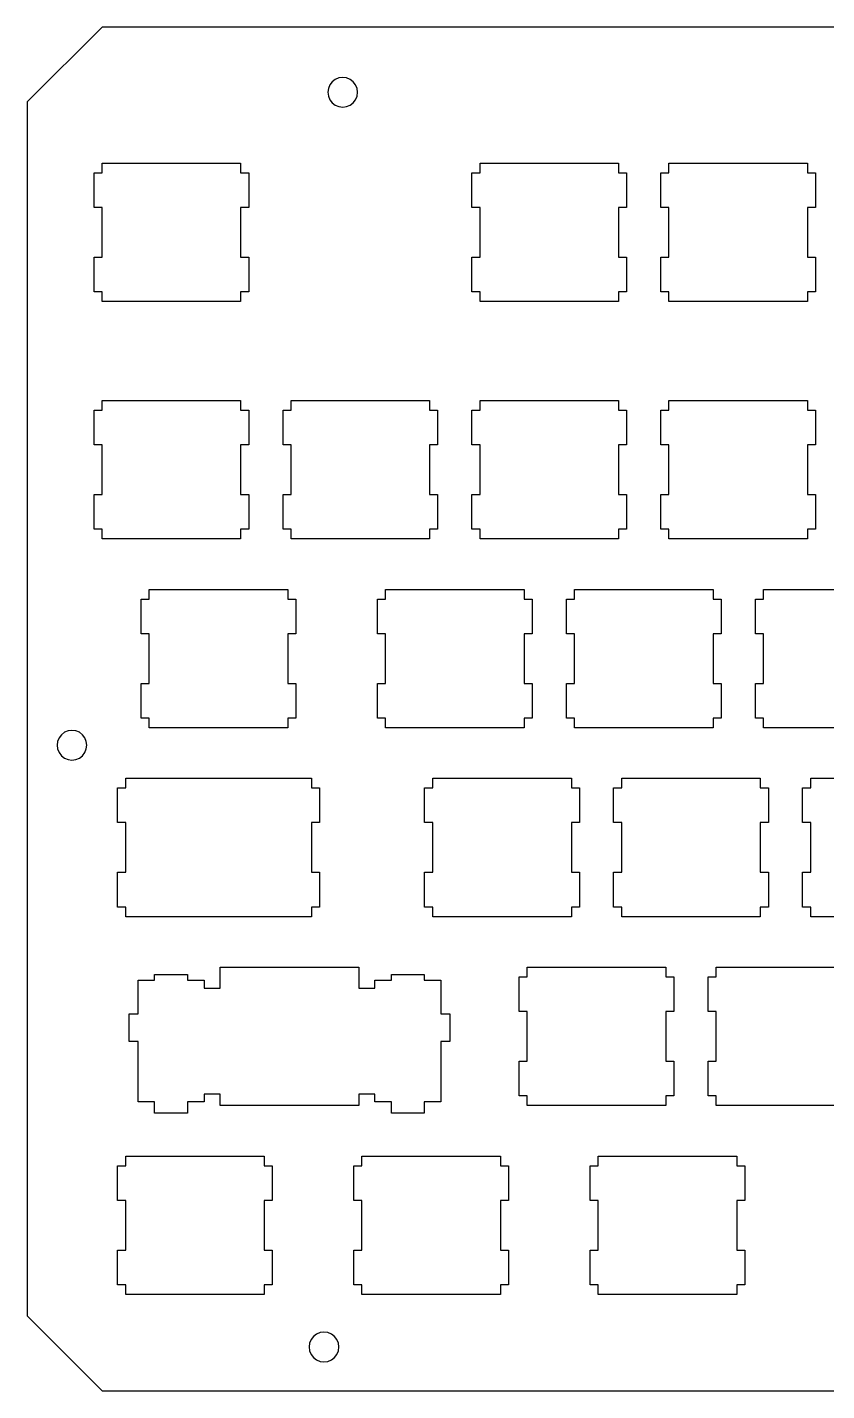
# Model space of a CAD drawing. Extents: x -203 to 157, y 44 to 365.
# Drawn here: x -202.9 to -122.3, y 44.1 to 181.6 of the extents above; entities that cross this region are included whole.
import ezdxf

# ---------------------------------------------------------------- set-up
doc = ezdxf.new("R2010")
doc.units = 0
doc.layers.get('0').update_dxf_attribs({"linetype": 'CONTINUOUS'})

msp = doc.modelspace()

# ---------------------------------------------------------------- linework, layer by layer
for p, q in [((-195.32, 181.58), (-202.86, 174.04)), ((147.58, 181.58), (-195.32, 181.58)), ((-172.12, 176.08), (-172.36, 175.77)), ((-171.81, 176.32), (-172.12, 176.08)), ((-171.45, 176.47), (-171.81, 176.32)), ((-171.06, 176.52), (-171.45, 176.47)), ((-170.67, 176.47), (-171.06, 176.52)), ((-170.31, 176.32), (-170.67, 176.47)), ((-170, 176.08), (-170.31, 176.32)), ((-169.76, 175.77), (-170, 176.08)), ((-172.51, 175.41), (-172.56, 175.02)), ((-172.56, 175.02), (-172.51, 174.63)), ((-172.36, 175.77), (-172.51, 175.41)), ((-169.61, 175.41), (-169.76, 175.77)), ((-169.56, 175.02), (-169.61, 175.41)), ((-169.61, 174.63), (-169.56, 175.02)), ((-202.86, 174.04), (-202.86, 51.61)), ((-172.51, 174.63), (-172.36, 174.27)), ((-172.36, 174.27), (-172.12, 173.96)), ((-172.12, 173.96), (-171.81, 173.72)), ((-171.81, 173.72), (-171.45, 173.57)), ((-171.45, 173.57), (-171.06, 173.52)), ((-171.06, 173.52), (-170.67, 173.57)), ((-170.67, 173.57), (-170.31, 173.72)), ((-170.31, 173.72), (-170, 173.96)), ((-170, 173.96), (-169.76, 174.27)), ((-169.76, 174.27), (-169.61, 174.63)), ((-195.32, 166.9), (-195.32, 167.88)), ((-195.32, 167.88), (-181.35, 167.88)), ((-181.35, 167.88), (-181.35, 166.9)), ((-157.22, 167.88), (-143.25, 167.88)), ((-157.22, 166.9), (-157.22, 167.88)), ((-143.25, 167.88), (-143.25, 166.9)), ((-138.17, 167.88), (-124.2, 167.88)), ((-138.17, 166.9), (-138.17, 167.88)), ((-124.2, 167.88), (-124.2, 166.9)), ((-196.13, 166.9), (-195.32, 166.9)), ((-196.13, 163.4), (-196.13, 166.9)), ((-181.35, 166.9), (-180.54, 166.9)), ((-180.54, 166.9), (-180.54, 163.4)), ((-158.03, 163.4), (-158.03, 166.9)), ((-158.03, 166.9), (-157.22, 166.9)), ((-143.25, 166.9), (-142.44, 166.9)), ((-142.44, 166.9), (-142.44, 163.4)), ((-138.98, 166.9), (-138.17, 166.9)), ((-138.98, 163.4), (-138.98, 166.9)), ((-124.2, 166.9), (-123.39, 166.9)), ((-123.39, 166.9), (-123.39, 163.4)), ((-195.32, 163.4), (-196.13, 163.4)), ((-195.32, 158.39), (-195.32, 163.4)), ((-181.35, 163.4), (-181.35, 158.39)), ((-180.54, 163.4), (-181.35, 163.4)), ((-157.22, 163.4), (-158.03, 163.4)), ((-157.22, 158.39), (-157.22, 163.4)), ((-142.44, 163.4), (-143.25, 163.4)), ((-143.25, 163.4), (-143.25, 158.39)), ((-138.17, 163.4), (-138.98, 163.4)), ((-138.17, 158.39), (-138.17, 163.4)), ((-124.2, 163.4), (-124.2, 158.39)), ((-123.39, 163.4), (-124.2, 163.4)), ((-196.13, 158.39), (-195.32, 158.39)), ((-196.13, 154.89), (-196.13, 158.39)), ((-181.35, 158.39), (-180.54, 158.39)), ((-180.54, 158.39), (-180.54, 154.89)), ((-158.03, 154.89), (-158.03, 158.39)), ((-158.03, 158.39), (-157.22, 158.39)), ((-143.25, 158.39), (-142.44, 158.39)), ((-142.44, 158.39), (-142.44, 154.89)), ((-138.98, 154.89), (-138.98, 158.39)), ((-138.98, 158.39), (-138.17, 158.39)), ((-124.2, 158.39), (-123.39, 158.39)), ((-123.39, 158.39), (-123.39, 154.89)), ((-195.32, 154.89), (-196.13, 154.89)), ((-195.32, 153.91), (-195.32, 154.89)), ((-180.54, 154.89), (-181.35, 154.89)), ((-181.35, 154.89), (-181.35, 153.91)), ((-157.22, 154.89), (-158.03, 154.89)), ((-157.22, 153.91), (-157.22, 154.89)), ((-142.44, 154.89), (-143.25, 154.89)), ((-143.25, 154.89), (-143.25, 153.91)), ((-138.17, 154.89), (-138.98, 154.89)), ((-138.17, 153.91), (-138.17, 154.89)), ((-123.39, 154.89), (-124.2, 154.89)), ((-124.2, 154.89), (-124.2, 153.91)), ((-181.35, 153.91), (-195.32, 153.91)), ((-143.25, 153.91), (-157.22, 153.91)), ((-124.2, 153.91), (-138.17, 153.91)), ((-195.32, 142.96), (-195.32, 143.94)), ((-195.32, 143.94), (-181.35, 143.94)), ((-181.35, 143.94), (-181.35, 142.96)), ((-176.27, 143.94), (-162.3, 143.94)), ((-176.27, 142.96), (-176.27, 143.94)), ((-162.3, 143.94), (-162.3, 142.96)), ((-157.22, 142.96), (-157.22, 143.94)), ((-157.22, 143.94), (-143.25, 143.94)), ((-143.25, 143.94), (-143.25, 142.96)), ((-138.17, 143.94), (-124.2, 143.94)), ((-138.17, 142.96), (-138.17, 143.94)), ((-124.2, 143.94), (-124.2, 142.96)), ((-196.13, 139.46), (-196.13, 142.96)), ((-196.13, 142.96), (-195.32, 142.96)), ((-181.35, 142.96), (-180.54, 142.96)), ((-180.54, 142.96), (-180.54, 139.46)), ((-177.08, 142.96), (-176.27, 142.96)), ((-177.08, 139.46), (-177.08, 142.96)), ((-162.3, 142.96), (-161.49, 142.96)), ((-161.49, 142.96), (-161.49, 139.46)), ((-158.03, 142.96), (-157.22, 142.96)), ((-158.03, 139.46), (-158.03, 142.96)), ((-143.25, 142.96), (-142.44, 142.96)), ((-142.44, 142.96), (-142.44, 139.46)), ((-138.98, 142.96), (-138.17, 142.96)), ((-138.98, 139.46), (-138.98, 142.96)), ((-124.2, 142.96), (-123.39, 142.96)), ((-123.39, 142.96), (-123.39, 139.46)), ((-195.32, 139.46), (-196.13, 139.46)), ((-195.32, 134.45), (-195.32, 139.46)), ((-180.54, 139.46), (-181.35, 139.46)), ((-181.35, 139.46), (-181.35, 134.45)), ((-176.27, 139.46), (-177.08, 139.46)), ((-176.27, 134.45), (-176.27, 139.46)), ((-161.49, 139.46), (-162.3, 139.46)), ((-162.3, 139.46), (-162.3, 134.45)), ((-157.22, 139.46), (-158.03, 139.46)), ((-157.22, 134.45), (-157.22, 139.46)), ((-143.25, 139.46), (-143.25, 134.45)), ((-142.44, 139.46), (-143.25, 139.46)), ((-138.17, 139.46), (-138.98, 139.46)), ((-138.17, 134.45), (-138.17, 139.46)), ((-124.2, 139.46), (-124.2, 134.45)), ((-123.39, 139.46), (-124.2, 139.46)), ((-196.13, 134.45), (-195.32, 134.45)), ((-196.13, 130.95), (-196.13, 134.45)), ((-181.35, 134.45), (-180.54, 134.45)), ((-180.54, 134.45), (-180.54, 130.95)), ((-177.08, 130.95), (-177.08, 134.45)), ((-177.08, 134.45), (-176.27, 134.45)), ((-162.3, 134.45), (-161.49, 134.45)), ((-161.49, 134.45), (-161.49, 130.95)), ((-158.03, 134.45), (-157.22, 134.45)), ((-158.03, 130.95), (-158.03, 134.45)), ((-143.25, 134.45), (-142.44, 134.45)), ((-142.44, 134.45), (-142.44, 130.95)), ((-138.98, 130.95), (-138.98, 134.45)), ((-138.98, 134.45), (-138.17, 134.45)), ((-124.2, 134.45), (-123.39, 134.45)), ((-123.39, 134.45), (-123.39, 130.95)), ((-195.32, 130.95), (-196.13, 130.95)), ((-195.32, 129.97), (-195.32, 130.95)), ((-180.54, 130.95), (-181.35, 130.95)), ((-181.35, 130.95), (-181.35, 129.97)), ((-176.27, 130.95), (-177.08, 130.95)), ((-176.27, 129.97), (-176.27, 130.95)), ((-161.49, 130.95), (-162.3, 130.95)), ((-162.3, 130.95), (-162.3, 129.97)), ((-157.22, 130.95), (-158.03, 130.95)), ((-157.22, 129.97), (-157.22, 130.95)), ((-143.25, 130.95), (-143.25, 129.97)), ((-142.44, 130.95), (-143.25, 130.95)), ((-138.17, 130.95), (-138.98, 130.95)), ((-138.17, 129.97), (-138.17, 130.95)), ((-124.2, 130.95), (-124.2, 129.97)), ((-123.39, 130.95), (-124.2, 130.95)), ((-181.35, 129.97), (-195.32, 129.97)), ((-162.3, 129.97), (-176.27, 129.97)), ((-143.25, 129.97), (-157.22, 129.97)), ((-124.2, 129.97), (-138.17, 129.97)), ((-191.37, 120.41), (-191.37, 123.91)), ((-191.37, 123.91), (-190.56, 123.91)), ((-190.56, 124.89), (-176.59, 124.89)), ((-190.56, 123.91), (-190.56, 124.89)), ((-176.59, 124.89), (-176.59, 123.91)), ((-176.59, 123.91), (-175.78, 123.91)), ((-175.78, 123.91), (-175.78, 120.41)), ((-167.56, 120.41), (-167.56, 123.91)), ((-167.56, 123.91), (-166.75, 123.91)), ((-166.75, 123.91), (-166.75, 124.89)), ((-166.75, 124.89), (-152.78, 124.89)), ((-152.78, 124.89), (-152.78, 123.91)), ((-152.78, 123.91), (-151.96, 123.91)), ((-151.96, 123.91), (-151.96, 120.41)), ((-148.51, 120.41), (-148.51, 123.91)), ((-148.51, 123.91), (-147.7, 123.91)), ((-147.7, 124.89), (-133.73, 124.89)), ((-147.7, 123.91), (-147.7, 124.89)), ((-133.73, 124.89), (-133.73, 123.91)), ((-133.73, 123.91), (-132.91, 123.91)), ((-132.91, 123.91), (-132.91, 120.41)), ((-129.46, 120.41), (-129.46, 123.91)), ((-129.46, 123.91), (-128.65, 123.91)), ((-128.65, 124.89), (-114.68, 124.89)), ((-128.65, 123.91), (-128.65, 124.89)), ((-190.56, 120.41), (-191.37, 120.41)), ((-190.56, 115.4), (-190.56, 120.41)), ((-175.78, 120.41), (-176.59, 120.41)), ((-176.59, 120.41), (-176.59, 115.4)), ((-166.75, 120.41), (-167.56, 120.41)), ((-166.75, 115.4), (-166.75, 120.41)), ((-151.96, 120.41), (-152.78, 120.41)), ((-152.78, 120.41), (-152.78, 115.4)), ((-147.7, 120.41), (-148.51, 120.41)), ((-147.7, 115.4), (-147.7, 120.41)), ((-133.73, 120.41), (-133.73, 115.4)), ((-132.91, 120.41), (-133.73, 120.41)), ((-128.65, 120.41), (-129.46, 120.41)), ((-128.65, 115.4), (-128.65, 120.41)), ((-191.37, 111.9), (-191.37, 115.4)), ((-191.37, 115.4), (-190.56, 115.4)), ((-176.59, 115.4), (-175.78, 115.4)), ((-175.78, 115.4), (-175.78, 111.9)), ((-167.56, 115.4), (-166.75, 115.4)), ((-167.56, 111.9), (-167.56, 115.4)), ((-152.78, 115.4), (-151.96, 115.4)), ((-151.96, 115.4), (-151.96, 111.9)), ((-148.51, 115.4), (-147.7, 115.4)), ((-148.51, 111.9), (-148.51, 115.4)), ((-133.73, 115.4), (-132.91, 115.4)), ((-132.91, 115.4), (-132.91, 111.9)), ((-129.46, 111.9), (-129.46, 115.4)), ((-129.46, 115.4), (-128.65, 115.4)), ((-190.56, 111.9), (-191.37, 111.9)), ((-190.56, 110.92), (-190.56, 111.9)), ((-176.59, 111.9), (-176.59, 110.92)), ((-175.78, 111.9), (-176.59, 111.9)), ((-166.75, 111.9), (-167.56, 111.9)), ((-166.75, 110.92), (-166.75, 111.9)), ((-151.96, 111.9), (-152.78, 111.9)), ((-152.78, 111.9), (-152.78, 110.92)), ((-147.7, 111.9), (-148.51, 111.9)), ((-147.7, 110.92), (-147.7, 111.9)), ((-133.73, 111.9), (-133.73, 110.92)), ((-132.91, 111.9), (-133.73, 111.9)), ((-128.65, 111.9), (-129.46, 111.9)), ((-128.65, 110.92), (-128.65, 111.9)), ((-199.42, 110.23), (-199.66, 109.92)), ((-199.11, 110.47), (-199.42, 110.23)), ((-198.75, 110.62), (-199.11, 110.47)), ((-198.36, 110.67), (-198.75, 110.62)), ((-197.97, 110.62), (-198.36, 110.67)), ((-197.61, 110.47), (-197.97, 110.62)), ((-197.3, 110.23), (-197.61, 110.47)), ((-197.06, 109.92), (-197.3, 110.23)), ((-176.59, 110.92), (-190.56, 110.92)), ((-152.78, 110.92), (-166.75, 110.92)), ((-133.73, 110.92), (-147.7, 110.92)), ((-114.68, 110.92), (-128.65, 110.92)), ((-199.81, 109.56), (-199.86, 109.17)), ((-199.86, 109.17), (-199.81, 108.79)), ((-199.66, 109.92), (-199.81, 109.56)), ((-199.81, 108.79), (-199.66, 108.42)), ((-196.91, 109.56), (-197.06, 109.92)), ((-197.06, 108.42), (-196.91, 108.79)), ((-196.86, 109.17), (-196.91, 109.56)), ((-196.91, 108.79), (-196.86, 109.17)), ((-199.66, 108.42), (-199.42, 108.11)), ((-199.42, 108.11), (-199.11, 107.88)), ((-199.11, 107.88), (-198.75, 107.73)), ((-198.75, 107.73), (-198.36, 107.67)), ((-198.36, 107.67), (-197.97, 107.73)), ((-197.97, 107.73), (-197.61, 107.88)), ((-197.61, 107.88), (-197.3, 108.11)), ((-197.3, 108.11), (-197.06, 108.42)), ((-193.75, 104.86), (-192.94, 104.86)), ((-193.75, 101.36), (-193.75, 104.86)), ((-192.94, 104.86), (-192.94, 105.84)), ((-192.94, 105.84), (-174.21, 105.84)), ((-174.21, 105.84), (-174.21, 104.86)), ((-174.21, 104.86), (-173.39, 104.86)), ((-173.39, 104.86), (-173.39, 101.36)), ((-162.8, 104.86), (-161.98, 104.86)), ((-162.8, 101.36), (-162.8, 104.86)), ((-161.98, 104.86), (-161.98, 105.84)), ((-161.98, 105.84), (-148.01, 105.84)), ((-148.01, 105.84), (-148.01, 104.86)), ((-148.01, 104.86), (-147.2, 104.86)), ((-147.2, 104.86), (-147.2, 101.36)), ((-143.75, 104.86), (-142.93, 104.86)), ((-143.75, 101.36), (-143.75, 104.86)), ((-142.93, 104.86), (-142.93, 105.84)), ((-142.93, 105.84), (-128.96, 105.84)), ((-128.96, 105.84), (-128.96, 104.86)), ((-128.96, 104.86), (-128.15, 104.86)), ((-128.15, 104.86), (-128.15, 101.36)), ((-124.7, 104.86), (-123.88, 104.86)), ((-124.7, 101.36), (-124.7, 104.86)), ((-123.88, 105.84), (-109.91, 105.84)), ((-123.88, 104.86), (-123.88, 105.84)), ((-192.94, 101.36), (-193.75, 101.36)), ((-192.94, 96.35), (-192.94, 101.36)), ((-174.21, 101.36), (-174.21, 96.35)), ((-173.39, 101.36), (-174.21, 101.36)), ((-161.98, 101.36), (-162.8, 101.36)), ((-161.98, 96.35), (-161.98, 101.36)), ((-147.2, 101.36), (-148.01, 101.36)), ((-148.01, 101.36), (-148.01, 96.35)), ((-142.93, 101.36), (-143.75, 101.36)), ((-142.93, 96.35), (-142.93, 101.36)), ((-128.96, 101.36), (-128.96, 96.35)), ((-128.15, 101.36), (-128.96, 101.36)), ((-123.88, 101.36), (-124.7, 101.36)), ((-123.88, 96.35), (-123.88, 101.36)), ((-193.75, 96.35), (-192.94, 96.35)), ((-193.75, 92.85), (-193.75, 96.35)), ((-174.21, 96.35), (-173.39, 96.35)), ((-173.39, 96.35), (-173.39, 92.85)), ((-162.8, 96.35), (-161.98, 96.35)), ((-162.8, 92.85), (-162.8, 96.35)), ((-148.01, 96.35), (-147.2, 96.35)), ((-147.2, 96.35), (-147.2, 92.85)), ((-143.75, 96.35), (-142.93, 96.35)), ((-143.75, 92.85), (-143.75, 96.35)), ((-128.96, 96.35), (-128.15, 96.35)), ((-128.15, 96.35), (-128.15, 92.85)), ((-124.7, 92.85), (-124.7, 96.35)), ((-124.7, 96.35), (-123.88, 96.35)), ((-192.94, 92.85), (-193.75, 92.85)), ((-192.94, 91.87), (-192.94, 92.85)), ((-174.21, 92.85), (-174.21, 91.87)), ((-173.39, 92.85), (-174.21, 92.85)), ((-161.98, 92.85), (-162.8, 92.85)), ((-161.98, 91.87), (-161.98, 92.85)), ((-147.2, 92.85), (-148.01, 92.85)), ((-148.01, 92.85), (-148.01, 91.87)), ((-142.93, 92.85), (-143.75, 92.85)), ((-142.93, 91.87), (-142.93, 92.85)), ((-128.15, 92.85), (-128.96, 92.85)), ((-128.96, 92.85), (-128.96, 91.87)), ((-123.88, 92.85), (-124.7, 92.85)), ((-123.88, 91.87), (-123.88, 92.85)), ((-174.21, 91.87), (-192.94, 91.87)), ((-148.01, 91.87), (-161.98, 91.87)), ((-128.96, 91.87), (-142.93, 91.87)), ((-109.91, 91.87), (-123.88, 91.87)), ((-183.41, 84.68), (-183.41, 86.79)), ((-183.41, 86.79), (-169.44, 86.79)), ((-169.44, 86.79), (-169.44, 84.68)), ((-152.46, 86.79), (-138.49, 86.79)), ((-152.46, 85.81), (-152.46, 86.79)), ((-138.49, 86.79), (-138.49, 85.81)), ((-133.41, 85.81), (-133.41, 86.79)), ((-133.41, 86.79), (-119.44, 86.79)), ((-191.69, 82.09), (-191.69, 85.49)), ((-191.69, 85.49), (-190.02, 85.49)), ((-190.02, 86.03), (-186.72, 86.03)), ((-190.02, 85.49), (-190.02, 86.03)), ((-186.72, 86.03), (-186.72, 85.49)), ((-186.72, 85.49), (-185.04, 85.49)), ((-185.04, 85.49), (-185.04, 84.68)), ((-167.82, 85.49), (-166.14, 85.49)), ((-167.82, 84.68), (-167.82, 85.49)), ((-166.14, 86.03), (-162.84, 86.03)), ((-166.14, 85.49), (-166.14, 86.03)), ((-162.84, 86.03), (-162.84, 85.49)), ((-162.84, 85.49), (-161.16, 85.49)), ((-161.16, 85.49), (-161.16, 82.09)), ((-153.27, 85.81), (-152.46, 85.81)), ((-153.27, 82.31), (-153.27, 85.81)), ((-138.49, 85.81), (-137.68, 85.81)), ((-137.68, 85.81), (-137.68, 82.31)), ((-134.22, 82.31), (-134.22, 85.81)), ((-134.22, 85.81), (-133.41, 85.81)), ((-185.04, 84.68), (-183.41, 84.68)), ((-169.44, 84.68), (-167.82, 84.68)), ((-192.58, 79.29), (-192.58, 82.09)), ((-192.58, 82.09), (-191.69, 82.09)), ((-161.16, 82.09), (-160.27, 82.09)), ((-160.27, 82.09), (-160.27, 79.29)), ((-152.46, 82.31), (-153.27, 82.31)), ((-152.46, 77.3), (-152.46, 82.31)), ((-137.68, 82.31), (-138.49, 82.31)), ((-138.49, 82.31), (-138.49, 77.3)), ((-133.41, 82.31), (-134.22, 82.31)), ((-133.41, 77.3), (-133.41, 82.31)), ((-191.69, 79.29), (-192.58, 79.29)), ((-191.69, 73.2), (-191.69, 79.29)), ((-160.27, 79.29), (-161.16, 79.29)), ((-161.16, 79.29), (-161.16, 73.2)), ((-153.27, 77.3), (-152.46, 77.3)), ((-153.27, 73.8), (-153.27, 77.3)), ((-138.49, 77.3), (-137.68, 77.3)), ((-137.68, 77.3), (-137.68, 73.8)), ((-134.22, 77.3), (-133.41, 77.3)), ((-134.22, 73.8), (-134.22, 77.3)), ((-190.02, 73.2), (-191.69, 73.2)), ((-190.02, 72.06), (-190.02, 73.2)), ((-185.04, 73.2), (-186.72, 73.2)), ((-186.72, 73.2), (-186.72, 72.06)), ((-183.41, 73.99), (-185.04, 73.99)), ((-185.04, 73.99), (-185.04, 73.2)), ((-183.41, 72.82), (-183.41, 73.99)), ((-167.82, 73.99), (-169.44, 73.99)), ((-169.44, 73.99), (-169.44, 72.82)), ((-167.82, 73.2), (-167.82, 73.99)), ((-166.14, 73.2), (-167.82, 73.2)), ((-166.14, 72.06), (-166.14, 73.2)), ((-161.16, 73.2), (-162.84, 73.2)), ((-162.84, 73.2), (-162.84, 72.06)), ((-152.46, 73.8), (-153.27, 73.8)), ((-152.46, 72.82), (-152.46, 73.8)), ((-138.49, 73.8), (-138.49, 72.82)), ((-137.68, 73.8), (-138.49, 73.8)), ((-133.41, 73.8), (-134.22, 73.8)), ((-133.41, 72.82), (-133.41, 73.8)), ((-186.72, 72.06), (-190.02, 72.06)), ((-169.44, 72.82), (-183.41, 72.82)), ((-162.84, 72.06), (-166.14, 72.06)), ((-138.49, 72.82), (-152.46, 72.82)), ((-119.44, 72.82), (-133.41, 72.82)), ((-192.94, 66.76), (-192.94, 67.74)), ((-192.94, 67.74), (-178.97, 67.74)), ((-178.97, 67.74), (-178.97, 66.76)), ((-169.13, 67.74), (-155.16, 67.74)), ((-169.13, 66.76), (-169.13, 67.74)), ((-155.16, 67.74), (-155.16, 66.76)), ((-145.31, 67.74), (-131.34, 67.74)), ((-145.31, 66.76), (-145.31, 67.74)), ((-131.34, 67.74), (-131.34, 66.76)), ((-193.75, 63.26), (-193.75, 66.76)), ((-193.75, 66.76), (-192.94, 66.76)), ((-178.97, 66.76), (-178.16, 66.76)), ((-178.16, 66.76), (-178.16, 63.26)), ((-169.94, 66.76), (-169.13, 66.76)), ((-169.94, 63.26), (-169.94, 66.76)), ((-155.16, 66.76), (-154.34, 66.76)), ((-154.34, 66.76), (-154.34, 63.26)), ((-146.13, 66.76), (-145.31, 66.76)), ((-146.13, 63.26), (-146.13, 66.76)), ((-131.34, 66.76), (-130.53, 66.76)), ((-130.53, 66.76), (-130.53, 63.26)), ((-192.94, 63.26), (-193.75, 63.26)), ((-192.94, 58.25), (-192.94, 63.26)), ((-178.97, 63.26), (-178.97, 58.25)), ((-178.16, 63.26), (-178.97, 63.26)), ((-169.13, 63.26), (-169.94, 63.26)), ((-169.13, 58.25), (-169.13, 63.26)), ((-154.34, 63.26), (-155.16, 63.26)), ((-155.16, 63.26), (-155.16, 58.25)), ((-145.31, 63.26), (-146.13, 63.26)), ((-145.31, 58.25), (-145.31, 63.26)), ((-130.53, 63.26), (-131.34, 63.26)), ((-131.34, 63.26), (-131.34, 58.25)), ((-193.75, 54.75), (-193.75, 58.25)), ((-193.75, 58.25), (-192.94, 58.25)), ((-178.97, 58.25), (-178.16, 58.25)), ((-178.16, 58.25), (-178.16, 54.75)), ((-169.94, 58.25), (-169.13, 58.25)), ((-169.94, 54.75), (-169.94, 58.25)), ((-155.16, 58.25), (-154.34, 58.25)), ((-154.34, 58.25), (-154.34, 54.75)), ((-146.13, 54.75), (-146.13, 58.25)), ((-146.13, 58.25), (-145.31, 58.25)), ((-131.34, 58.25), (-130.53, 58.25)), ((-130.53, 58.25), (-130.53, 54.75)), ((-192.94, 54.75), (-193.75, 54.75)), ((-192.94, 53.77), (-192.94, 54.75)), ((-178.97, 53.77), (-192.94, 53.77)), ((-178.16, 54.75), (-178.97, 54.75)), ((-178.97, 54.75), (-178.97, 53.77)), ((-169.13, 54.75), (-169.94, 54.75)), ((-169.13, 53.77), (-169.13, 54.75)), ((-155.16, 53.77), (-169.13, 53.77)), ((-155.16, 54.75), (-155.16, 53.77)), ((-154.34, 54.75), (-155.16, 54.75)), ((-145.31, 54.75), (-146.13, 54.75)), ((-145.31, 53.77), (-145.31, 54.75)), ((-131.34, 53.77), (-145.31, 53.77)), ((-131.34, 54.75), (-131.34, 53.77)), ((-130.53, 54.75), (-131.34, 54.75)), ((-202.86, 51.61), (-195.32, 44.07)), ((-174.01, 49.54), (-174.25, 49.23)), ((-173.7, 49.78), (-174.01, 49.54)), ((-173.34, 49.93), (-173.7, 49.78)), ((-172.95, 49.98), (-173.34, 49.93)), ((-172.56, 49.93), (-172.95, 49.98)), ((-172.2, 49.78), (-172.56, 49.93)), ((-171.89, 49.54), (-172.2, 49.78)), ((-171.65, 49.23), (-171.89, 49.54)), ((-174.4, 48.87), (-174.45, 48.48)), ((-174.45, 48.48), (-174.4, 48.09)), ((-174.25, 49.23), (-174.4, 48.87)), ((-171.5, 48.87), (-171.65, 49.23)), ((-171.45, 48.48), (-171.5, 48.87)), ((-171.5, 48.09), (-171.45, 48.48)), ((-174.4, 48.09), (-174.25, 47.73)), ((-174.25, 47.73), (-174.01, 47.42)), ((-174.01, 47.42), (-173.7, 47.18)), ((-173.7, 47.18), (-173.34, 47.03)), ((-173.34, 47.03), (-172.95, 46.98)), ((-172.95, 46.98), (-172.56, 47.03)), ((-172.56, 47.03), (-172.2, 47.18)), ((-172.2, 47.18), (-171.89, 47.42)), ((-171.89, 47.42), (-171.65, 47.73)), ((-171.65, 47.73), (-171.5, 48.09)), ((-195.32, 44.07), (147.58, 44.07))]:
    msp.add_line(p, q)

doc.saveas('drawing.dxf')
